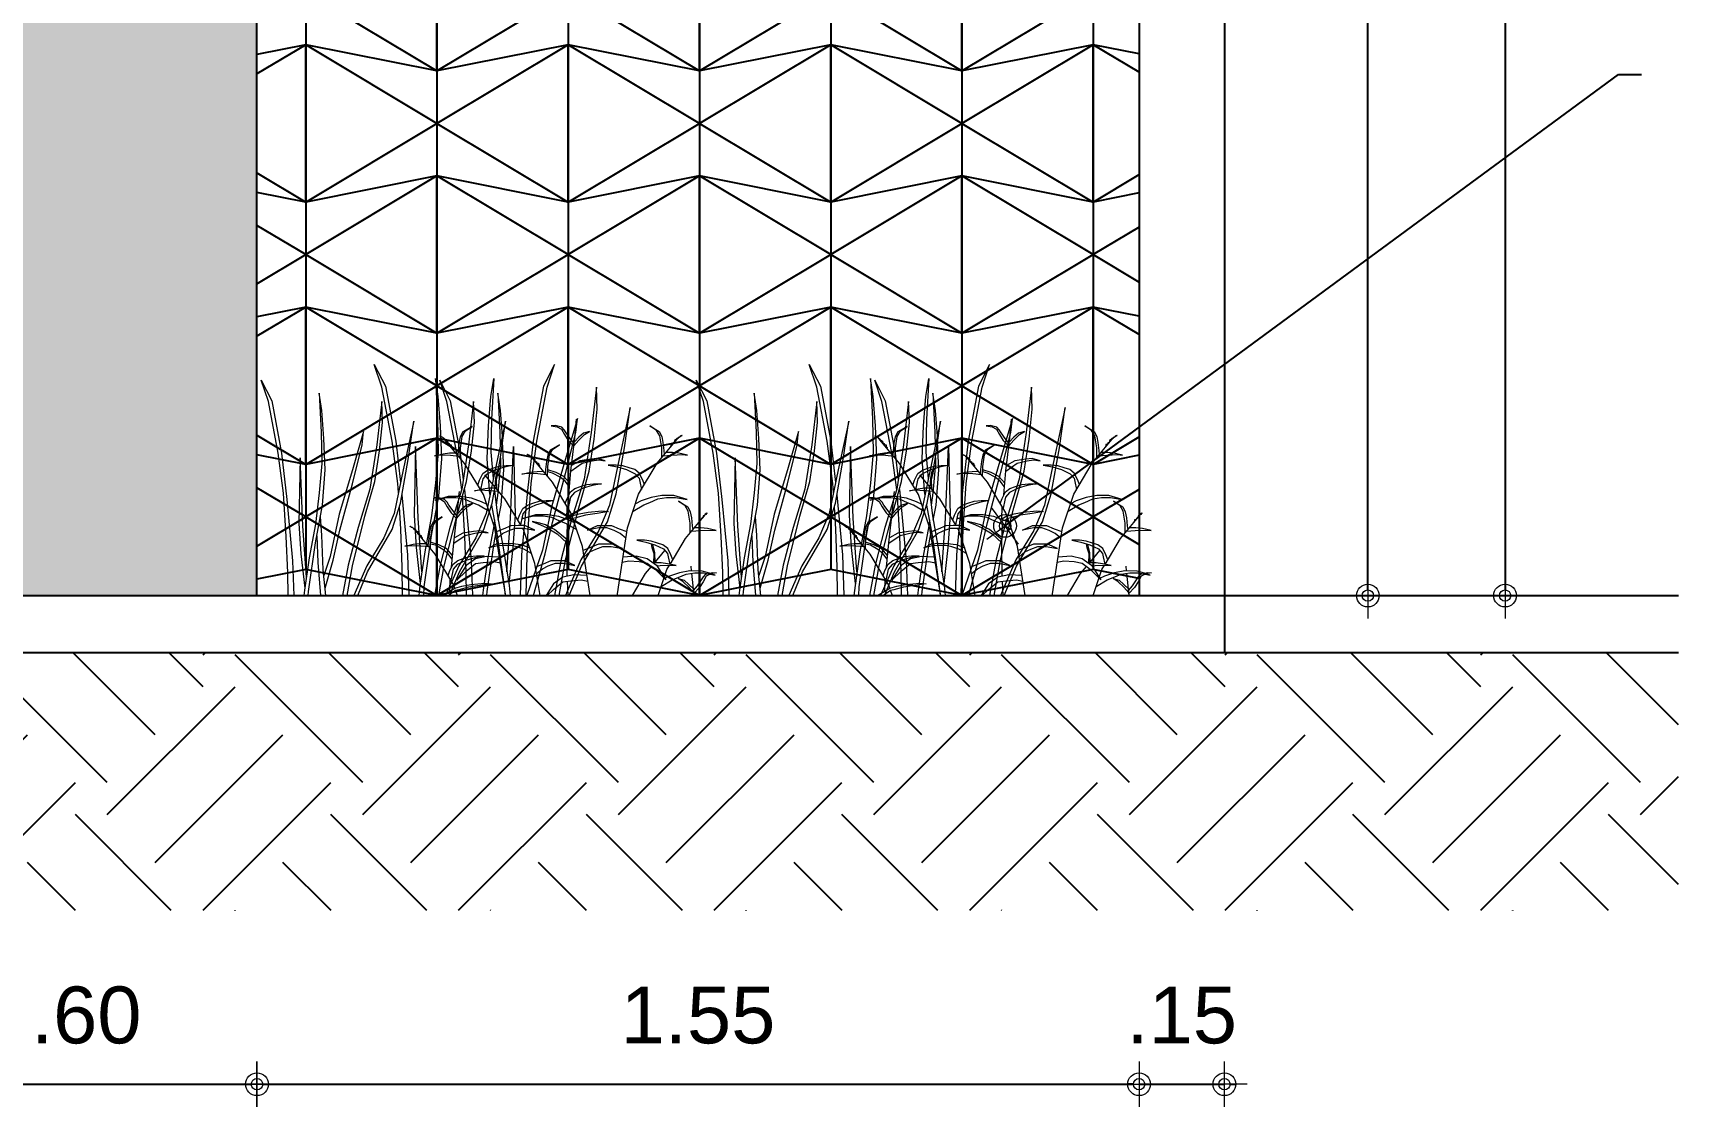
# Model space of a CAD drawing. Header units: millimetres. Extents: x 1540 to 1603, y 509.1 to 598.2.
# Drawn here: x 1582.429 to 1585.334, y 531.737 to 533.625 of the extents above; entities that cross this region are included whole.
import ezdxf

# ---------------------------------------------------------------- set-up
doc = ezdxf.new("R2010")
doc.units = ezdxf.units.MM
doc.linetypes.add('CONTINU', pattern=[0])
for name, color, linetype in [('0-COTAS', 8, 'Continuous'), ('A-PEN-B', 5, 'Continuous'), ('A-PEN-C', 4, 'Continuous'), ('P2', 1, 'Continuous')]:
    doc.layers.add(name, color=color, linetype=linetype)
doc.layers.add('COTAS', color=53, linetype='Continuous', lineweight=9)
doc.styles.add('CARIMBO_DADOS', font='arial.ttf', dxfattribs={"height": 0.1})
doc.dimstyles.get("Standard").update_dxf_attribs({"dimtxt": 0.18, "dimasz": 0.18, "dimexe": 0.18, "dimexo": 0.0625, "dimgap": 0.09, "dimtad": 0, "dimtih": 1, "dimtoh": 1, "dimdec": 4, "dimzin": 0, "dimdsep": 46, "dimtxsty": 'Standard', "dimcen": 0.09, "dimadec": 0, "dimazin": 0, "dimtfac": 1, "dimtdec": 4, "dimtofl": 0, "dimtmove": 0, "dimatfit": 3, "dimfxl": 1, "dimtolj": 1, "dimtzin": 0, "dimarcsym": 0})
pattern_1 = [(45, (1576.89077, 532.08248), (3e-17, 0.449013), [0.3175, -0.3175]), (45, (1576.80658, 532.16667), (3e-17, 0.449013), [0.3175, -0.3175]), (45, (1576.7224, 532.25086), (3e-17, 0.449013), [0.3175, -0.3175]), (135, (1576.7224, 532.307), (-0.449013, 3e-17), [0.3175, -0.3175]), (135, (1576.80658, 532.39117), (-0.449013, 3e-17), [0.3175, -0.3175]), (135, (1576.89077, 532.47536), (-0.449013, 3e-17), [0.3175, -0.3175])]

# ---------------------------------------------------------------- blocks, each defined once
blk = doc.blocks.new('CIRCULOS')
at = {"layer": 'COTAS'}
for p, q in [((0, 4), (0, -4)), ((-4, 0), (4, 0))]:
    blk.add_line(p, q, dxfattribs=at)
for radius in [2, 1]:
    blk.add_circle((0, 0), radius, dxfattribs=at)
blk = doc.blocks.new('*D932')
at = {"layer": '0-COTAS', "color": 8, "lineweight": -2}
blk.add_line((1584.7749, 532.646), (1584.7749, 535.226), dxfattribs=at)
at = {"layer": 'Defpoints', "color": 0}
for p in [(1584.3729, 535.236), (1584.7749, 535.236), (1584.5229, 532.636)]:
    blk.add_point(p, dxfattribs=at)
at = {"layer": '0-COTAS', "color": 8, "lineweight": -2, "xscale": 0.01, "yscale": 0.01, "zscale": 0.01}
for p, rotation in [((1584.7749, 535.236), 90), ((1584.7749, 532.636), 270)]:
    blk.add_blockref('CIRCULOS', p, dxfattribs=dict(at, rotation=rotation))
at = {"layer": '0-COTAS', "color": 230, "insert": (1584.6539, 533.936), "char_height": 0.1, "attachment_point": 5, "rotation": 90, "style": 'CARIMBO_DADOS'}
blk.add_mtext('\\A1;2.60', dxfattribs=at)
blk = doc.blocks.new('*D934')
at = {"layer": '0-COTAS', "color": 8, "lineweight": -2}
blk.add_line((1585.0161, 535.326), (1585.0161, 532.646), dxfattribs=at)
at = {"layer": 'Defpoints', "color": 0}
for p in [(1584.5229, 535.336), (1584.5229, 532.636), (1585.0161, 532.636)]:
    blk.add_point(p, dxfattribs=at)
at = {"layer": '0-COTAS', "color": 8, "lineweight": -2, "xscale": 0.01, "yscale": 0.01, "zscale": 0.01}
for p, rotation in [((1585.0161, 535.336), 90), ((1585.0161, 532.636), 270)]:
    blk.add_blockref('CIRCULOS', p, dxfattribs=dict(at, rotation=rotation))
at = {"layer": '0-COTAS', "color": 230, "insert": (1584.8951, 533.986), "char_height": 0.1, "attachment_point": 5, "rotation": 90, "style": 'CARIMBO_DADOS'}
blk.add_mtext('\\A1;2.70', dxfattribs=at)
blk = doc.blocks.new('*D939')
at = {"layer": '0-COTAS', "color": 8, "lineweight": -2}
blk.add_line((1582.2329, 531.7769), (1582.8129, 531.7769), dxfattribs=at)
at = {"layer": 'Defpoints', "color": 0}
for p in [(1582.2229, 532.636), (1582.8229, 532.636), (1582.8229, 531.7769)]:
    blk.add_point(p, dxfattribs=at)
at = {"layer": '0-COTAS', "color": 8, "lineweight": -2, "xscale": 0.01, "yscale": 0.01, "zscale": 0.01, "rotation": 180}
blk.add_blockref('CIRCULOS', (1582.2229, 531.7769), dxfattribs=at)
at = {"layer": '0-COTAS', "color": 8, "lineweight": -2, "xscale": 0.01, "yscale": 0.01, "zscale": 0.01}
blk.add_blockref('CIRCULOS', (1582.8229, 531.7769), dxfattribs=at)
at = {"layer": '0-COTAS', "color": 230, "insert": (1582.5229, 531.898), "char_height": 0.1, "attachment_point": 5, "style": 'CARIMBO_DADOS'}
blk.add_mtext('\\A1;.60', dxfattribs=at)
blk = doc.blocks.new('*D940')
at = {"layer": '0-COTAS', "color": 8, "lineweight": -2}
blk.add_line((1582.8329, 531.7769), (1584.3629, 531.7769), dxfattribs=at)
at = {"layer": 'Defpoints', "color": 0}
for p in [(1582.8229, 532.636), (1584.3729, 532.636), (1584.3729, 531.7769)]:
    blk.add_point(p, dxfattribs=at)
at = {"layer": '0-COTAS', "color": 8, "lineweight": -2, "xscale": 0.01, "yscale": 0.01, "zscale": 0.01, "rotation": 180}
blk.add_blockref('CIRCULOS', (1582.8229, 531.7769), dxfattribs=at)
at = {"layer": '0-COTAS', "color": 8, "lineweight": -2, "xscale": 0.01, "yscale": 0.01, "zscale": 0.01}
blk.add_blockref('CIRCULOS', (1584.3729, 531.7769), dxfattribs=at)
at = {"layer": '0-COTAS', "color": 230, "insert": (1583.5979, 531.898), "char_height": 0.1, "attachment_point": 5, "style": 'CARIMBO_DADOS'}
blk.add_mtext('\\A1;1.55', dxfattribs=at)
blk = doc.blocks.new('*D941')
at = {"layer": '0-COTAS', "color": 8, "lineweight": -2}
for p, q in [((1584.3629, 531.7769), (1584.3529, 531.7769)), ((1584.3729, 531.7769), (1584.5229, 531.7769)), ((1584.5329, 531.7769), (1584.5429, 531.7769))]:
    blk.add_line(p, q, dxfattribs=at)
at = {"layer": 'Defpoints', "color": 0}
for p in [(1584.3729, 532.636), (1584.5229, 532.586), (1584.5229, 531.7769)]:
    blk.add_point(p, dxfattribs=at)
at = {"layer": '0-COTAS', "color": 8, "lineweight": -2, "xscale": 0.01, "yscale": 0.01, "zscale": 0.01}
blk.add_blockref('CIRCULOS', (1584.3729, 531.7769), dxfattribs=at)
at = {"layer": '0-COTAS', "color": 8, "lineweight": -2, "xscale": 0.01, "yscale": 0.01, "zscale": 0.01, "rotation": 180}
blk.add_blockref('CIRCULOS', (1584.5229, 531.7769), dxfattribs=at)
at = {"layer": '0-COTAS', "color": 230, "insert": (1584.4479, 531.898), "char_height": 0.1, "attachment_point": 5, "style": 'CARIMBO_DADOS'}
blk.add_mtext('\\A1;.15', dxfattribs=at)
blk = doc.blocks.new('A$C720D0BDF')
at = {"color": 4}
for p, q in [((5.857, 2.126), (5.844, 2.259)), ((5.884, 1.896), (5.857, 2.126)), ((5.899, 1.726), (5.884, 1.896)), ((6.671, 1.718), (6.668, 1.751)), ((5.912, 1.556), (5.91, 1.643)), ((6.681, 1.618), (6.673, 1.702)), ((5.914, 1.376), (5.909, 1.52)), ((6.708, 1.389), (6.681, 1.618)), ((5.911, 1.154), (5.914, 1.376)), ((6.723, 1.218), (6.708, 1.389)), ((5.019, 1.018), (5.035, 1.175)), ((5.036, 1.192), (5.04, 1.225)), ((5.903, 1.018), (5.909, 1.119)), ((6.736, 1.049), (6.734, 1.136)), ((6.736, 1.018), (6.736, 1.024))]:
    blk.add_line(p, q, dxfattribs=at)
for points in [[(6.198, 1.018), (6.195, 1.219), (6.184, 1.485), (6.164, 1.806), (6.124, 2.104), (6.051, 2.485), (5.999, 2.644), (6.076, 2.49), (6.149, 2.104), (6.189, 1.758), (6.232, 1.305), (6.241, 1.018)], [(7.096, 1.742), (7.1, 1.806), (7.141, 2.104), (7.213, 2.485), (7.266, 2.644), (7.188, 2.49), (7.116, 2.104), (7.081, 1.813)], [(5.967, 1.018), (5.922, 1.269), (5.829, 1.635), (5.756, 1.893), (5.721, 2.119), (5.699, 2.33), (5.704, 2.485), (5.741, 2.165), (5.792, 1.836), (5.879, 1.553), (5.952, 1.274), (6, 1.018)], [(6.366, 2.14), (6.38, 2.319), (6.399, 2.441), (6.384, 2.167), (6.382, 2.066)], [(6.453, 1.729), (6.473, 1.979), (6.463, 2.212), (6.448, 2.418), (6.427, 2.546), (6.442, 2.258), (6.448, 2.026), (6.43, 1.841)], [(6.652, 1.763), (6.687, 2.021), (6.756, 2.383), (6.806, 2.534), (6.732, 2.388), (6.663, 2.021), (6.641, 1.832)], [(6.919, 1.018), (6.915, 1.079), (6.864, 1.44), (6.812, 1.718), (6.792, 1.979), (6.802, 2.212), (6.817, 2.418), (6.837, 2.546), (6.822, 2.258), (6.817, 2.026), (6.837, 1.811), (6.864, 1.578), (6.91, 1.327), (6.945, 1.089), (6.953, 1.018)], [(7.73, 1.018), (7.728, 1.047), (7.68, 1.39), (7.63, 1.654), (7.611, 1.903), (7.62, 2.124), (7.635, 2.319), (7.654, 2.441), (7.64, 2.167), (7.635, 1.947), (7.654, 1.742), (7.68, 1.521), (7.723, 1.283), (7.757, 1.057), (7.761, 1.018)], [(7.872, 1.018), (7.875, 1.18), (7.885, 1.433), (7.904, 1.738), (7.942, 2.021), (8.011, 2.383), (8.061, 2.534), (7.987, 2.388), (7.918, 2.021), (7.88, 1.693), (7.84, 1.262), (7.832, 1.018)], [(5.896, 1.018), (5.809, 1.224), (5.628, 1.537), (5.566, 1.733), (5.508, 2.057), (5.468, 2.34), (5.545, 1.979), (5.613, 1.655), (5.689, 1.475), (5.814, 1.269), (5.911, 1.048), (5.922, 1.018)], [(6.812, 1.018), (6.775, 1.228), (6.686, 1.576), (6.618, 1.821), (6.584, 2.036), (6.563, 2.236), (6.568, 2.383), (6.603, 2.079), (6.651, 1.766), (6.735, 1.497), (6.803, 1.233), (6.844, 1.018)], [(7.458, 1.018), (7.42, 1.228), (7.332, 1.576), (7.263, 1.821), (7.229, 2.036), (7.209, 2.236), (7.213, 2.383), (7.249, 2.079), (7.297, 1.766), (7.38, 1.497), (7.449, 1.233), (7.49, 1.018)], [(5.245, 1.99), (5.246, 2.058), (5.26, 2.141), (5.282, 2.179), (5.33, 2.211), (5.263, 2.173), (5.246, 2.137), (5.237, 2.094), (5.231, 2.039), (5.228, 2.01)], [(6.148, 1.018), (6.065, 1.311), (6.014, 1.532), (5.922, 1.876), (5.849, 2.165), (5.839, 2.263), (5.922, 1.979), (6.019, 1.65), (6.085, 1.337), (6.194, 1.018)], [(5.862, 2.087), (5.889, 2.122), (5.918, 2.162), (5.931, 2.183), (5.948, 2.202), (5.994, 2.215), (6.022, 2.213), (5.982, 2.206), (5.95, 2.188), (5.929, 2.151), (5.903, 2.109), (5.864, 2.068)], [(6.738, 1.018), (6.667, 1.185), (6.496, 1.483), (6.437, 1.669), (6.382, 1.976), (6.344, 2.245), (6.417, 1.903), (6.481, 1.595), (6.553, 1.424), (6.672, 1.228), (6.765, 1.018), (6.765, 1.018)], [(6.663, 1.987), (6.661, 2.054), (6.649, 2.138), (6.626, 2.176), (6.579, 2.208), (6.645, 2.17), (6.662, 2.134), (6.671, 2.09), (6.676, 2.035), (6.68, 2.007)], [(7.383, 1.018), (7.313, 1.185), (7.141, 1.483), (7.082, 1.669), (7.028, 1.976), (6.989, 2.245), (7.063, 1.903), (7.127, 1.595), (7.199, 1.424), (7.318, 1.228), (7.411, 1.018), (7.411, 1.018)], [(5.128, 2.129), (5.123, 2.133), (5.117, 2.137), (5.102, 2.144), (5.105, 2.146), (5.106, 2.144), (5.109, 2.141), (5.112, 2.141), (5.117, 2.139), (5.118, 2.137)], [(5.138, 2.118), (5.132, 2.123), (5.129, 2.126), (5.128, 2.128), (5.128, 2.131), (5.13, 2.13), (5.133, 2.126), (5.14, 2.123), (5.143, 2.118), (5.149, 2.113), (5.156, 2.109), (5.156, 2.098), (5.162, 2.095), (5.168, 2.092), (5.169, 2.087), (5.172, 2.084), (5.181, 2.081), (5.181, 2.074), (5.183, 2.069), (5.187, 2.063), (5.188, 2.059)], [(5.559, 1.018), (5.557, 1.031), (5.487, 1.494), (5.408, 1.731), (5.278, 1.949), (5.138, 2.118)], [(5.864, 2.071), (5.829, 2.111), (5.789, 2.151), (5.753, 2.173), (5.795, 2.16), (5.829, 2.132), (5.86, 2.1)], [(6.395, 1.548), (6.375, 1.654), (6.356, 1.903), (6.364, 2.101)], [(6.52, 1.765), (6.629, 1.946), (6.77, 2.114)], [(6.77, 2.114), (6.776, 2.119), (6.779, 2.122), (6.78, 2.124), (6.78, 2.127), (6.778, 2.126), (6.775, 2.122), (6.768, 2.119), (6.765, 2.114), (6.759, 2.109), (6.752, 2.105), (6.752, 2.094), (6.746, 2.092), (6.74, 2.088), (6.739, 2.083), (6.736, 2.08), (6.727, 2.078), (6.727, 2.07), (6.725, 2.066), (6.72, 2.059), (6.719, 2.055)], [(6.78, 2.125), (6.785, 2.129), (6.791, 2.133), (6.806, 2.14), (6.803, 2.142), (6.803, 2.14), (6.799, 2.137), (6.796, 2.137), (6.791, 2.135), (6.79, 2.133)], [(7.612, 1.071), (7.556, 1.268), (7.508, 1.478), (7.42, 1.805), (7.351, 2.079), (7.342, 2.172), (7.42, 1.903), (7.513, 1.59), (7.576, 1.292), (7.621, 1.159)], [(5.236, 2.001), (5.176, 2.006), (5.1, 2.01), (5.064, 2.006), (5.125, 2.02), (5.17, 2.025), (5.215, 2.025)], [(5.884, 1.894), (5.804, 1.949), (5.736, 1.965), (5.69, 1.972), (5.643, 1.966), (5.7, 1.982), (5.745, 1.978), (5.821, 1.965), (5.88, 1.932)], [(5.749, 1.018), (5.803, 1.363), (5.884, 1.6), (6.014, 1.817), (6.155, 1.985)], [(6.048, 1.857), (6.047, 1.925), (6.034, 2.009), (6.011, 2.047), (5.964, 2.079), (6.03, 2.041), (6.047, 2.005), (6.056, 1.961), (6.062, 1.906), (6.065, 1.878)], [(6.155, 1.985), (6.161, 1.99), (6.164, 1.993), (6.165, 1.995), (6.165, 1.998), (6.164, 1.997), (6.16, 1.993), (6.153, 1.99), (6.151, 1.985), (6.145, 1.98), (6.138, 1.976), (6.138, 1.965), (6.131, 1.962), (6.125, 1.959), (6.124, 1.954), (6.121, 1.951), (6.112, 1.949), (6.112, 1.941), (6.11, 1.937), (6.105, 1.93), (6.105, 1.926)], [(6.165, 1.996), (6.17, 2), (6.177, 2.004), (6.191, 2.011), (6.189, 2.013), (6.188, 2.011), (6.184, 2.008), (6.181, 2.008), (6.177, 2.006), (6.175, 2.004)], [(6.334, 1.185), (6.308, 1.563), (6.287, 2.067), (6.277, 1.583), (6.292, 1.357), (6.321, 1.103)], [(6.38, 1.987), (6.38, 1.947), (6.399, 1.742), (6.409, 1.654)], [(6.672, 1.997), (6.731, 2.003), (6.807, 2.006), (6.843, 2.002), (6.783, 2.016), (6.737, 2.022), (6.692, 2.022)], [(6.931, 1.185), (6.957, 1.563), (6.977, 2.067), (6.987, 1.583), (6.972, 1.357), (6.943, 1.103)], [(7.743, 1.148), (7.768, 1.507), (7.787, 1.986), (7.797, 1.526), (7.782, 1.311), (7.755, 1.07)], [(5.367, 1.799), (5.381, 1.834), (5.404, 1.879), (5.436, 1.904), (5.474, 1.917), (5.519, 1.93), (5.567, 1.936), (5.622, 1.936), (5.557, 1.923), (5.493, 1.904), (5.432, 1.875), (5.404, 1.843), (5.4, 1.82), (5.387, 1.765)], [(5.892, 1.809), (5.935, 1.856), (5.988, 1.883), (6.047, 1.902)], [(5.894, 1.782), (5.925, 1.822), (5.96, 1.851), (6.013, 1.879), (6.047, 1.889)], [(6.057, 1.868), (6.117, 1.874), (6.193, 1.877), (6.229, 1.873), (6.168, 1.887), (6.122, 1.892), (6.077, 1.893)], [(6.234, 1.51), (6.348, 1.699), (6.489, 1.868)], [(6.539, 1.796), (6.526, 1.831), (6.503, 1.877), (6.471, 1.901), (6.433, 1.915), (6.388, 1.928), (6.34, 1.934), (6.285, 1.935), (6.35, 1.921), (6.414, 1.902), (6.475, 1.873), (6.503, 1.84), (6.507, 1.818), (6.519, 1.763)], [(6.406, 1.769), (6.407, 1.837), (6.396, 1.879), (6.39, 1.909)], [(6.416, 1.78), (6.413, 1.845), (6.402, 1.894), (6.392, 1.908)], [(5.924, 1.667), (5.911, 1.702), (5.888, 1.748), (5.856, 1.772), (5.818, 1.786), (5.773, 1.799), (5.725, 1.805), (5.67, 1.805), (5.735, 1.792), (5.799, 1.773), (5.86, 1.744), (5.888, 1.711), (5.892, 1.689), (5.904, 1.634)], [(6.421, 1.756), (6.4, 1.578), (6.355, 1.327), (6.319, 1.089), (6.312, 1.018)], [(6.344, 1.018), (6.345, 1.029), (6.418, 1.492), (6.499, 1.729), (6.517, 1.759)], [(6.391, 1.751), (6.451, 1.756), (6.526, 1.759), (6.562, 1.755), (6.502, 1.769), (6.456, 1.775), (6.411, 1.775)], [(6.633, 1.765), (6.625, 1.693), (6.585, 1.262), (6.576, 1.018)], [(5.045, 1.46), (5.046, 1.527), (5.059, 1.611), (5.082, 1.649), (5.129, 1.682), (5.063, 1.643), (5.046, 1.607), (5.036, 1.564), (5.031, 1.508), (5.028, 1.48)], [(5.447, 1.612), (5.371, 1.657), (5.33, 1.674), (5.273, 1.699), (5.212, 1.708), (5.148, 1.708), (5.068, 1.693), (5.161, 1.722), (5.246, 1.722), (5.32, 1.708), (5.39, 1.684), (5.43, 1.664)], [(6.258, 1.55), (6.245, 1.584), (6.222, 1.63), (6.19, 1.655), (6.152, 1.668), (6.107, 1.682), (6.059, 1.688), (6.004, 1.688), (6.069, 1.674), (6.133, 1.655), (6.194, 1.626), (6.222, 1.594), (6.226, 1.571), (6.238, 1.516)], [(6.345, 1.018), (6.35, 1.079), (6.4, 1.44), (6.441, 1.655)], [(6.458, 1.61), (6.534, 1.654), (6.576, 1.671), (6.633, 1.696), (6.694, 1.705), (6.758, 1.705), (6.838, 1.689), (6.745, 1.718), (6.66, 1.718), (6.586, 1.705), (6.515, 1.681), (6.476, 1.662)], [(6.687, 1.563), (6.653, 1.603), (6.613, 1.643), (6.577, 1.666), (6.618, 1.653), (6.653, 1.624), (6.684, 1.592)], [(6.617, 1.018), (6.62, 1.18), (6.63, 1.433), (6.647, 1.715)], [(6.686, 1.58), (6.713, 1.615), (6.742, 1.654), (6.755, 1.675), (6.772, 1.694), (6.788, 1.699)], [(6.802, 1.696), (6.774, 1.681), (6.753, 1.643), (6.727, 1.601), (6.688, 1.56)], [(6.797, 1.702), (6.818, 1.708), (6.846, 1.706), (6.808, 1.698)], [(7.072, 1.726), (7.033, 1.305), (7.023, 1.018)], [(7.067, 1.018), (7.07, 1.219), (7.08, 1.485), (7.09, 1.643)], [(4.938, 1.588), (4.932, 1.592), (4.928, 1.595), (4.927, 1.598), (4.927, 1.6), (4.929, 1.599), (4.933, 1.595), (4.94, 1.592), (4.942, 1.587), (4.948, 1.582), (4.955, 1.579), (4.955, 1.567), (4.961, 1.565), (4.967, 1.561), (4.969, 1.556), (4.972, 1.554), (4.98, 1.551), (4.98, 1.543), (4.983, 1.539), (4.987, 1.532), (4.988, 1.529)], [(5.187, 1.238), (5.079, 1.42), (4.938, 1.588)], [(5.498, 1.423), (5.538, 1.456), (5.58, 1.475), (5.631, 1.494), (5.688, 1.494), (5.768, 1.479), (5.698, 1.511), (5.65, 1.511), (5.599, 1.511), (5.544, 1.488), (5.491, 1.468)], [(5.912, 1.557), (5.877, 1.579), (5.827, 1.593), (5.764, 1.604), (5.666, 1.614), (5.62, 1.61), (5.7, 1.596), (5.781, 1.585), (5.85, 1.566), (5.871, 1.561), (5.89, 1.547)], [(5.843, 1.481), (5.919, 1.525), (5.961, 1.542), (6.018, 1.567), (6.079, 1.576), (6.144, 1.576), (6.223, 1.56), (6.13, 1.589), (6.045, 1.589), (5.971, 1.576), (5.901, 1.552), (5.861, 1.533)], [(5.913, 1.412), (5.999, 1.483), (6.034, 1.5), (6.064, 1.515), (6.102, 1.528), (6.157, 1.54), (6.115, 1.522), (6.056, 1.498), (5.982, 1.452), (5.914, 1.39)], [(6.421, 1.55), (6.424, 1.521), (6.468, 1.283), (6.501, 1.057), (6.506, 1.018)], [(6.872, 1.35), (6.871, 1.418), (6.858, 1.501), (6.835, 1.539), (6.788, 1.572), (6.854, 1.533), (6.871, 1.497), (6.88, 1.454), (6.886, 1.399), (6.889, 1.37)], [(7.606, 1.018), (7.625, 1.199), (7.635, 1.443), (7.645, 1.572)], [(5.036, 1.471), (4.976, 1.476), (4.9, 1.479), (4.864, 1.475), (4.925, 1.489), (4.97, 1.495), (5.015, 1.495)], [(5.169, 1.27), (5.182, 1.304), (5.204, 1.35), (5.237, 1.375), (5.275, 1.388), (5.32, 1.402), (5.367, 1.408), (5.422, 1.408), (5.358, 1.394), (5.294, 1.375), (5.233, 1.346), (5.205, 1.314), (5.201, 1.291), (5.189, 1.239)], [(6.101, 1.018), (6.137, 1.245), (6.218, 1.482), (6.224, 1.493)], [(6.407, 1.42), (6.366, 1.454), (6.325, 1.473), (6.274, 1.492), (6.217, 1.493), (6.137, 1.478), (6.207, 1.51), (6.255, 1.51), (6.306, 1.509), (6.361, 1.486), (6.414, 1.465)], [(6.475, 1.018), (6.473, 1.047), (6.424, 1.39), (6.408, 1.479)], [(6.708, 1.386), (6.628, 1.442), (6.56, 1.457), (6.514, 1.465), (6.467, 1.459), (6.524, 1.474), (6.569, 1.47), (6.645, 1.457), (6.703, 1.425)], [(6.701, 1.071), (6.708, 1.092), (6.838, 1.31), (6.979, 1.478)], [(6.716, 1.301), (6.759, 1.349), (6.812, 1.376), (6.871, 1.394)], [(6.979, 1.478), (6.985, 1.482), (6.988, 1.485), (6.989, 1.488), (6.989, 1.49), (6.987, 1.489), (6.984, 1.485), (6.977, 1.482), (6.975, 1.477), (6.968, 1.472), (6.961, 1.469), (6.961, 1.458), (6.955, 1.455), (6.949, 1.452), (6.948, 1.446), (6.945, 1.444), (6.936, 1.441), (6.936, 1.433), (6.934, 1.429), (6.929, 1.422), (6.928, 1.419)], [(6.989, 1.488), (6.994, 1.493), (7, 1.496), (7.015, 1.504), (7.013, 1.506), (7.012, 1.504), (7.008, 1.5), (7.005, 1.5), (7, 1.499), (6.999, 1.496)], [(7.671, 1.438), (7.664, 1.252), (7.645, 1.018)], [(5.518, 1.29), (5.426, 1.297), (5.349, 1.28), (5.282, 1.232), (5.218, 1.13), (5.282, 1.194), (5.349, 1.245), (5.404, 1.255), (5.478, 1.261), (5.524, 1.25)], [(5.3, 1.245), (5.223, 1.335)], [(5.292, 1.253), (5.294, 1.318), (5.306, 1.368), (5.315, 1.381)], [(5.301, 1.246), (5.3, 1.311), (5.312, 1.353), (5.317, 1.382)], [(5.792, 1.291), (5.752, 1.325), (5.71, 1.344), (5.659, 1.363), (5.602, 1.364), (5.522, 1.349), (5.592, 1.381), (5.64, 1.381), (5.691, 1.38), (5.746, 1.357), (5.799, 1.336)], [(6.161, 1.314), (6.214, 1.344), (6.265, 1.361), (6.305, 1.371), (6.358, 1.371), (6.398, 1.367), (6.461, 1.354), (6.407, 1.382), (6.356, 1.388), (6.294, 1.384), (6.235, 1.378), (6.174, 1.355)], [(6.386, 1.288), (6.477, 1.294), (6.555, 1.277), (6.621, 1.229), (6.685, 1.126), (6.621, 1.191), (6.555, 1.243), (6.5, 1.252), (6.426, 1.258), (6.38, 1.248)], [(6.748, 1.16), (6.735, 1.194), (6.712, 1.24), (6.68, 1.265), (6.642, 1.278), (6.597, 1.292), (6.549, 1.298), (6.494, 1.298), (6.559, 1.284), (6.623, 1.265), (6.684, 1.236), (6.712, 1.204), (6.716, 1.181), (6.728, 1.126)], [(6.718, 1.275), (6.749, 1.315), (6.784, 1.343), (6.837, 1.372), (6.871, 1.381)], [(6.881, 1.361), (6.94, 1.366), (7.016, 1.369), (7.052, 1.366), (6.992, 1.379), (6.946, 1.385), (6.901, 1.385)], [(5.022, 1.053), (4.994, 1.088), (4.966, 1.128), (4.952, 1.149), (4.935, 1.168), (4.89, 1.181), (4.861, 1.179), (4.901, 1.171), (4.934, 1.154), (4.954, 1.116), (4.981, 1.075), (5.02, 1.034)], [(4.905, 1.169), (4.87, 1.162), (4.9, 1.172)], [(4.91, 1.175), (4.962, 1.191), (5.048, 1.192), (5.122, 1.179), (5.192, 1.154), (5.232, 1.135)], [(5.25, 1.083), (5.173, 1.128), (5.131, 1.145), (5.074, 1.169), (5.014, 1.178), (4.949, 1.178), (4.92, 1.172)], [(5.279, 1.227), (5.257, 1.229), (5.181, 1.233), (5.145, 1.229), (5.206, 1.242), (5.251, 1.248), (5.296, 1.249)], [(5.272, 1.018), (5.209, 1.202), (5.191, 1.232)], [(5.452, 1.018), (5.36, 1.173), (5.318, 1.222)], [(5.771, 1.159), (5.863, 1.165), (5.94, 1.148), (6.007, 1.1), (6.058, 1.018)], [(6.126, 1.174), (6.085, 1.207), (6.044, 1.227), (5.993, 1.246), (5.936, 1.246), (5.856, 1.231), (5.926, 1.263), (5.974, 1.263), (6.025, 1.263), (6.08, 1.24), (6.133, 1.219)], [(5.02, 1.037), (5.055, 1.077), (5.095, 1.116), (5.131, 1.139), (5.089, 1.126), (5.055, 1.097), (5.023, 1.066)], [(6.05, 1.018), (6.006, 1.062), (5.94, 1.114), (5.885, 1.123), (5.811, 1.129), (5.765, 1.119)], [(6.786, 1.018), (6.701, 1.071), (6.651, 1.085), (6.588, 1.097), (6.489, 1.106), (6.444, 1.102), (6.524, 1.089), (6.605, 1.078), (6.673, 1.059), (6.695, 1.054), (6.745, 1.018)], [(6.682, 1.018), (6.695, 1.054)]]:
    blk.add_lwpolyline(points, dxfattribs=at)

msp = doc.modelspace()

# ---------------------------------------------------------------- hatches: boundary and pattern name
at = {"layer": '0-COTAS', "ltscale": 0.05}
h = msp.add_hatch(dxfattribs=at)
h.set_pattern_fill('EARTH', color=8, scale=0.05, angle=45, style=0)
h.set_pattern_definition(pattern_1)
h.paths.add_polyline_path([(1576.8908, 532.536), (1576.8908, 532.0825), (1585.3207, 532.0825), (1585.3207, 532.536)])
h = msp.add_hatch(dxfattribs=at)
h.set_pattern_fill('EARTH', color=8, scale=0.05, angle=45, style=0)
h.set_pattern_definition(pattern_1)
h.paths.add_polyline_path([(1576.8908, 532.536), (1576.8908, 532.0825), (1585.3207, 532.0825), (1585.3207, 532.536)])
h = msp.add_hatch(dxfattribs=at)
h.set_pattern_fill('EARTH', color=8, scale=0.05, angle=45, style=0)
h.set_pattern_definition(pattern_1)
h.paths.add_polyline_path([(1576.8908, 532.536), (1576.8908, 532.0825), (1585.3207, 532.0825), (1585.3207, 532.536)])
h = msp.add_hatch(dxfattribs=at)
h.set_pattern_fill('EARTH', color=8, scale=0.05, angle=45, style=0)
h.set_pattern_definition(pattern_1)
h.paths.add_polyline_path([(1576.8908, 532.536), (1576.8908, 532.0825), (1585.3207, 532.0825), (1585.3207, 532.536)])
at = {"layer": 'A-PEN-C'}
h = msp.add_hatch(dxfattribs=at)
h.set_pattern_fill('AR-SAND', color=8, scale=0.002, style=0)
h.paths.add_polyline_path([(1582.8229, 535.936), (1577.5229, 535.936), (1577.5229, 534.936), (1578.1229, 534.936), (1578.1229, 535.336), (1582.2229, 535.336), (1582.2229, 534.836), (1582.2229, 532.636), (1582.8229, 532.636)])
h.paths.add_polyline_path([(1578.1229, 534.836), (1577.5229, 534.836), (1577.5229, 532.636), (1578.1229, 532.636)], flags=17)

# ---------------------------------------------------------------- linework, layer by layer
at = {"color": 8}
for p, q in [((1583.1391, 533.8353), (1583.1391, 533.5586)), ((1583.1391, 533.5586), (1583.1391, 533.8353)), ((1583.6004, 533.8353), (1583.6004, 533.5586)), ((1583.6004, 533.5586), (1583.6004, 533.8353)), ((1584.0617, 533.8353), (1584.0617, 533.5586)), ((1584.0617, 533.5586), (1584.0617, 533.8353)), ((1582.9085, 533.6047), (1582.9085, 533.3279)), ((1582.9085, 533.3279), (1582.9085, 533.6047)), ((1582.9085, 533.6047), (1582.9085, 533.3279)), ((1582.9085, 533.3279), (1582.9085, 533.6047)), ((1583.3698, 533.6047), (1583.3698, 533.3279)), ((1583.3698, 533.3279), (1583.3698, 533.6047)), ((1583.3698, 533.6047), (1583.3698, 533.3279)), ((1583.3698, 533.3279), (1583.3698, 533.6047)), ((1583.8311, 533.6047), (1583.8311, 533.3279)), ((1583.8311, 533.3279), (1583.8311, 533.6047)), ((1583.8311, 533.6047), (1583.8311, 533.3279)), ((1583.8311, 533.3279), (1583.8311, 533.6047)), ((1584.2924, 533.6047), (1584.2924, 533.3279)), ((1584.2924, 533.3279), (1584.2924, 533.6047)), ((1584.2924, 533.6047), (1584.2924, 533.3279)), ((1584.2924, 533.3279), (1584.2924, 533.6047)), ((1584.2924, 533.6047), (1584.2924, 533.3279)), ((1584.2924, 533.3279), (1584.2924, 533.6047)), ((1583.1391, 533.374), (1583.1391, 533.0973)), ((1583.1391, 533.0973), (1583.1391, 533.374)), ((1583.6004, 533.374), (1583.6004, 533.0973)), ((1583.6004, 533.0973), (1583.6004, 533.374)), ((1584.0617, 533.374), (1584.0617, 533.0973)), ((1584.0617, 533.0973), (1584.0617, 533.374)), ((1582.9085, 533.1434), (1582.9085, 532.8666)), ((1582.9085, 532.8666), (1582.9085, 533.1434)), ((1582.9085, 533.1434), (1582.9085, 532.8666)), ((1582.9085, 532.8666), (1582.9085, 533.1434)), ((1583.3698, 533.1434), (1583.3698, 532.8666)), ((1583.3698, 532.8666), (1583.3698, 533.1434)), ((1583.3698, 533.1434), (1583.3698, 532.8666)), ((1583.3698, 532.8666), (1583.3698, 533.1434)), ((1583.8311, 533.1434), (1583.8311, 532.8666)), ((1583.8311, 532.8666), (1583.8311, 533.1434)), ((1583.8311, 533.1434), (1583.8311, 532.8666)), ((1583.8311, 532.8666), (1583.8311, 533.1434)), ((1584.2924, 533.1434), (1584.2924, 532.8666)), ((1584.2924, 532.8666), (1584.2924, 533.1434)), ((1584.2924, 533.1434), (1584.2924, 532.8666)), ((1584.2924, 532.8666), (1584.2924, 533.1434)), ((1584.2924, 533.1434), (1584.2924, 532.8666)), ((1584.2924, 532.8666), (1584.2924, 533.1434)), ((1583.1391, 532.636), (1583.1391, 532.9127)), ((1583.1391, 532.9127), (1583.1391, 532.636)), ((1583.6004, 532.636), (1583.6004, 532.9127)), ((1583.6004, 532.9127), (1583.6004, 532.636)), ((1584.0617, 532.9127), (1584.0617, 532.636)), ((1584.0617, 532.636), (1584.0617, 532.9127))]:
    msp.add_line(p, q, dxfattribs=at)
at = {"color": 8, "linetype": 'CONTINU'}
for p, q in [((1582.9085, 533.7892), (1582.9085, 533.6047)), ((1583.3698, 533.7892), (1583.3698, 533.6047)), ((1583.8311, 533.7892), (1583.8311, 533.6047)), ((1584.2924, 533.7892), (1584.2924, 533.6047)), ((1582.9085, 533.6969), (1583.1391, 533.5586)), ((1583.1391, 533.5586), (1583.3698, 533.6969)), ((1583.3698, 533.6969), (1583.6004, 533.5586)), ((1583.6004, 533.5586), (1583.8311, 533.6969)), ((1583.8311, 533.6969), (1584.0617, 533.5586)), ((1584.0617, 533.5586), (1584.2924, 533.6969)), ((1582.9085, 533.6047), (1582.8229, 533.5534)), ((1582.9085, 533.6047), (1582.8229, 533.5876)), ((1583.1391, 533.4663), (1582.9085, 533.6047)), ((1583.1391, 533.5586), (1582.9085, 533.6047)), ((1583.3698, 533.6047), (1583.1391, 533.4663)), ((1583.6004, 533.4663), (1583.3698, 533.6047)), ((1583.8311, 533.6047), (1583.6004, 533.4663)), ((1584.0617, 533.4663), (1583.8311, 533.6047)), ((1584.2924, 533.6047), (1584.0617, 533.4663)), ((1584.2924, 533.6047), (1584.0617, 533.5586)), ((1584.3729, 533.5563), (1584.2924, 533.6047)), ((1584.3729, 533.5886), (1584.2924, 533.6047)), ((1583.1391, 533.5586), (1583.1391, 533.374)), ((1583.6004, 533.5586), (1583.6004, 533.374)), ((1584.0617, 533.5586), (1584.0617, 533.374)), ((1582.9085, 533.3279), (1583.1391, 533.4663)), ((1583.1391, 533.4663), (1583.3698, 533.3279)), ((1583.3698, 533.3279), (1583.6004, 533.4663)), ((1583.6004, 533.4663), (1583.8311, 533.3279)), ((1583.8311, 533.3279), (1584.0617, 533.4663)), ((1584.0617, 533.4663), (1584.2924, 533.3279)), ((1582.8229, 533.3792), (1582.9085, 533.3279)), ((1583.1391, 533.374), (1582.9085, 533.2357)), ((1583.1391, 533.374), (1582.9085, 533.3279)), ((1583.3698, 533.2357), (1583.1391, 533.374)), ((1583.6004, 533.374), (1583.3698, 533.2357)), ((1583.8311, 533.2357), (1583.6004, 533.374)), ((1584.0617, 533.374), (1583.8311, 533.2357)), ((1584.2924, 533.2357), (1584.0617, 533.374)), ((1584.2924, 533.3279), (1584.0617, 533.374)), ((1584.2924, 533.3279), (1584.3729, 533.3763)), ((1582.9085, 533.3279), (1582.8229, 533.345)), ((1582.9085, 533.3279), (1582.9085, 533.1434)), ((1583.3698, 533.3279), (1583.3698, 533.1434)), ((1583.8311, 533.3279), (1583.8311, 533.1434)), ((1584.3729, 533.344), (1584.2924, 533.3279)), ((1584.2924, 533.3279), (1584.2924, 533.1434)), ((1582.9085, 533.2357), (1582.8229, 533.287)), ((1584.3729, 533.284), (1584.2924, 533.2357)), ((1582.8229, 533.1843), (1582.9085, 533.2357)), ((1582.9085, 533.2357), (1583.1391, 533.0973)), ((1583.1391, 533.0973), (1583.3698, 533.2357)), ((1583.3698, 533.2357), (1583.6004, 533.0973)), ((1583.6004, 533.0973), (1583.8311, 533.2357)), ((1583.8311, 533.2357), (1584.0617, 533.0973)), ((1584.0617, 533.0973), (1584.2924, 533.2357)), ((1584.2924, 533.2357), (1584.3729, 533.1873)), ((1582.9085, 533.1434), (1582.8229, 533.0921)), ((1582.9085, 533.1434), (1582.8229, 533.1263)), ((1583.1391, 533.005), (1582.9085, 533.1434)), ((1583.1391, 533.0973), (1582.9085, 533.1434)), ((1583.3698, 533.1434), (1583.1391, 533.005)), ((1583.6004, 533.005), (1583.3698, 533.1434)), ((1583.8311, 533.1434), (1583.6004, 533.005)), ((1584.0617, 533.005), (1583.8311, 533.1434)), ((1584.2924, 533.1434), (1584.0617, 533.005)), ((1584.2924, 533.1434), (1584.0617, 533.0973)), ((1584.3729, 533.095), (1584.2924, 533.1434)), ((1584.3729, 533.1273), (1584.2924, 533.1434)), ((1583.1391, 533.0973), (1583.1391, 532.9127)), ((1583.6004, 533.0973), (1583.6004, 532.9127)), ((1584.0617, 533.0973), (1584.0617, 532.9127)), ((1582.9085, 532.8666), (1583.1391, 533.005)), ((1583.1391, 533.005), (1583.3698, 532.8666)), ((1583.3698, 532.8666), (1583.6004, 533.005)), ((1583.6004, 533.005), (1583.8311, 532.8666)), ((1583.8311, 532.8666), (1584.0617, 533.005)), ((1584.0617, 533.005), (1584.2924, 532.8666)), ((1582.8229, 532.9179), (1582.9085, 532.8666)), ((1583.1391, 532.9127), (1582.9085, 532.7744)), ((1583.1391, 532.9127), (1582.9085, 532.8666)), ((1583.3698, 532.7744), (1583.1391, 532.9127)), ((1583.6004, 532.9127), (1583.3698, 532.7744)), ((1583.8311, 532.7744), (1583.6004, 532.9127)), ((1584.0617, 532.9127), (1583.8311, 532.7744)), ((1584.2924, 532.7744), (1584.0617, 532.9127)), ((1584.2924, 532.8666), (1584.0617, 532.9127)), ((1584.2924, 532.8666), (1584.3729, 532.915)), ((1582.9085, 532.8666), (1582.8229, 532.8837)), ((1582.9085, 532.8666), (1582.9085, 532.6821)), ((1583.3698, 532.8666), (1583.3698, 532.6821)), ((1583.8311, 532.8666), (1583.8311, 532.6821)), ((1584.3729, 532.8827), (1584.2924, 532.8666)), ((1584.2924, 532.8666), (1584.2924, 532.6821)), ((1582.9085, 532.7744), (1582.8229, 532.8257)), ((1584.3729, 532.8227), (1584.2924, 532.7744)), ((1582.8229, 532.723), (1582.9085, 532.7744)), ((1582.9085, 532.7744), (1583.1391, 532.636)), ((1583.1391, 532.636), (1583.3698, 532.7744)), ((1583.3698, 532.7744), (1583.6004, 532.636)), ((1583.6004, 532.636), (1583.8311, 532.7744)), ((1583.8311, 532.7744), (1584.0617, 532.636)), ((1584.0617, 532.636), (1584.2924, 532.7744)), ((1584.2924, 532.7744), (1584.3729, 532.726)), ((1582.9085, 532.6821), (1582.8229, 532.665)), ((1583.1391, 532.636), (1582.9085, 532.6821)), ((1584.2924, 532.6821), (1584.0617, 532.636)), ((1584.3729, 532.666), (1584.2924, 532.6821))]:
    msp.add_line(p, q, dxfattribs=at)
for points in [[(1582.9085, 533.6047), (1582.8229, 533.5876)], [(1583.3698, 533.6047), (1583.1391, 533.5586), (1582.9085, 533.6047)], [(1583.6004, 533.5586), (1583.3698, 533.6047), (1583.1391, 533.5586)], [(1583.8311, 533.6047), (1583.6004, 533.5586), (1583.3698, 533.6047)], [(1584.0617, 533.5586), (1583.8311, 533.6047), (1583.6004, 533.5586)], [(1584.2924, 533.6047), (1584.0617, 533.5586), (1583.8311, 533.6047)], [(1584.3729, 533.5886), (1584.2924, 533.6047)], [(1583.3698, 533.3279), (1583.1391, 533.374), (1582.9085, 533.3279)], [(1583.6004, 533.374), (1583.3698, 533.3279), (1583.1391, 533.374)], [(1583.8311, 533.3279), (1583.6004, 533.374), (1583.3698, 533.3279)], [(1584.0617, 533.374), (1583.8311, 533.3279), (1583.6004, 533.374)], [(1584.2924, 533.3279), (1584.0617, 533.374), (1583.8311, 533.3279)], [(1582.9085, 533.3279), (1582.8229, 533.345)], [(1584.3729, 533.344), (1584.2924, 533.3279)], [(1582.9085, 533.1434), (1582.8229, 533.1263)], [(1583.3698, 533.1434), (1583.1391, 533.0973), (1582.9085, 533.1434)], [(1583.6004, 533.0973), (1583.3698, 533.1434), (1583.1391, 533.0973)], [(1583.8311, 533.1434), (1583.6004, 533.0973), (1583.3698, 533.1434)], [(1584.0617, 533.0973), (1583.8311, 533.1434), (1583.6004, 533.0973)], [(1584.2924, 533.1434), (1584.0617, 533.0973), (1583.8311, 533.1434)], [(1584.3729, 533.1273), (1584.2924, 533.1434)], [(1583.3698, 532.8666), (1583.1391, 532.9127), (1582.9085, 532.8666)], [(1583.6004, 532.9127), (1583.3698, 532.8666), (1583.1391, 532.9127)], [(1583.8311, 532.8666), (1583.6004, 532.9127), (1583.3698, 532.8666)], [(1584.0617, 532.9127), (1583.8311, 532.8666), (1583.6004, 532.9127)], [(1584.2924, 532.8666), (1584.0617, 532.9127), (1583.8311, 532.8666)], [(1582.9085, 532.8666), (1582.8229, 532.8837)], [(1584.3729, 532.8827), (1584.2924, 532.8666)], [(1583.6004, 532.636), (1583.3698, 532.6821), (1583.1391, 532.636)], [(1584.0617, 532.636), (1583.8311, 532.6821), (1583.6004, 532.636)]]:
    msp.add_lwpolyline(points, dxfattribs=at)
at = {"layer": '0-COTAS', "color": 5}
for p, q in [((1582.8229, 532.636), (1582.8229, 535.936)), ((1584.3729, 535.336), (1584.3729, 532.636)), ((1584.5229, 535.336), (1584.5229, 532.636))]:
    msp.add_line(p, q, dxfattribs=at)
at = {"layer": '0-COTAS', "color": 1, "ltscale": 0.05}
for p, q in [((1576.8908, 532.636), (1585.3207, 532.636)), ((1576.8908, 532.536), (1585.3207, 532.536)), ((1576.8908, 532.536), (1585.3207, 532.536)), ((1576.8908, 532.536), (1585.3207, 532.536)), ((1576.8908, 532.536), (1585.3207, 532.536))]:
    msp.add_line(p, q, dxfattribs=at)
at = {"layer": 'P2'}
msp.add_line((1584.5229, 532.636), (1584.5229, 532.536), dxfattribs=at)
msp.add_line((1584.5229, 532.636), (1584.5229, 532.536), dxfattribs=at)

# ---------------------------------------------------------------- block references
at = {"layer": 'COTAS', "color": 4, "linetype": 'Continuous', "ltscale": 0.35, "xscale": -0.25, "yscale": 0.25, "zscale": 0.25}
for p in [(1584.8456, 532.3815), (1585.61, 532.3815)]:
    msp.add_blockref('A$C720D0BDF', p, dxfattribs=at)

# ---------------------------------------------------------------- dimensions: what is measured, and where the dimension line sits
at = {"layer": '0-COTAS'}
for base, p1, p2, picture, middle in [((1585.0161, 532.636), (1584.5229, 535.336), (1584.5229, 532.636), '*D934', (1584.8951, 533.986)), ((1584.7749, 535.236), (1584.5229, 532.636), (1584.3729, 535.236), '*D932', (1584.6539, 533.936))]:
    dim = msp.add_linear_dim(base=base, p1=p1, p2=p2, angle=90, dimstyle='Standard', override={"dimtxt": 0.1, "dimasz": 0.01, "dimexe": 0, "dimexo": 0, "dimgap": 0.07, "dimtad": 1, "dimtih": 0, "dimtoh": 0, "dimdec": 2, "dimzin": 5, "dimtxsty": 'CARIMBO_DADOS', "dimblk1": 'CIRCULOS', "dimblk2": 'CIRCULOS', "dimsah": 1, "dimcen": 0, "dimse1": 1, "dimse2": 1, "dimclrd": 8, "dimclre": 8, "dimclrt": 230, "dimtfac": 100, "dimtdec": 2, "dimtix": 1, "dimtofl": 1, "dimtmove": 2, "dimldrblk": 'CIRCULOS', "dimtzin": 5}, dxfattribs=at)
    dim.commit()
    dim.dimension.update_dxf_attribs({"geometry": picture, "text_midpoint": middle})
for base, p1, p2, picture, middle in [((1582.8229, 531.7769), (1582.2229, 532.636), (1582.8229, 532.636), '*D939', (1582.5229, 531.898)), ((1584.3729, 531.7769), (1582.8229, 532.636), (1584.3729, 532.636), '*D940', (1583.5979, 531.898)), ((1584.5229, 531.7769), (1584.3729, 532.636), (1584.5229, 532.586), '*D941', (1584.4479, 531.898))]:
    dim = msp.add_linear_dim(base=base, p1=p1, p2=p2, dimstyle='Standard', override={"dimtxt": 0.1, "dimasz": 0.01, "dimexe": 0, "dimexo": 0, "dimgap": 0.07, "dimtad": 1, "dimtih": 0, "dimtoh": 0, "dimdec": 2, "dimzin": 5, "dimtxsty": 'CARIMBO_DADOS', "dimblk1": 'CIRCULOS', "dimblk2": 'CIRCULOS', "dimsah": 1, "dimcen": 0, "dimse1": 1, "dimse2": 1, "dimclrd": 8, "dimclre": 8, "dimclrt": 230, "dimtfac": 100, "dimtdec": 2, "dimtix": 1, "dimtofl": 1, "dimtmove": 2, "dimldrblk": 'CIRCULOS', "dimtzin": 5}, dxfattribs=at)
    dim.commit()
    dim.dimension.update_dxf_attribs({"geometry": picture, "text_midpoint": middle})

# ---------------------------------------------------------------- leaders
at = {"layer": 'A-PEN-B', "color": 3, "annotation_type": 0, "has_hookline": 1, "hookline_direction": 0}
msp.add_leader([(1584.1375, 532.7586), (1585.2153, 533.5522), (1585.2556, 533.5522)], dimstyle='Standard', override={"dimtxt": 0.1, "dimasz": 0.01, "dimexe": 0, "dimexo": 0, "dimgap": 0.07, "dimtad": 0, "dimtih": 0, "dimtoh": 0, "dimdec": 2, "dimzin": 5, "dimtxsty": 'CARIMBO_DADOS', "dimcen": 0, "dimse1": 1, "dimse2": 1, "dimclrd": 8, "dimclre": 8, "dimclrt": 230, "dimtfac": 100, "dimtdec": 2, "dimtix": 1, "dimtofl": 1, "dimtmove": 2, "dimldrblk": 'CIRCULOS', "dimtzin": 5}, dxfattribs=at)

doc.saveas('drawing.dxf')
